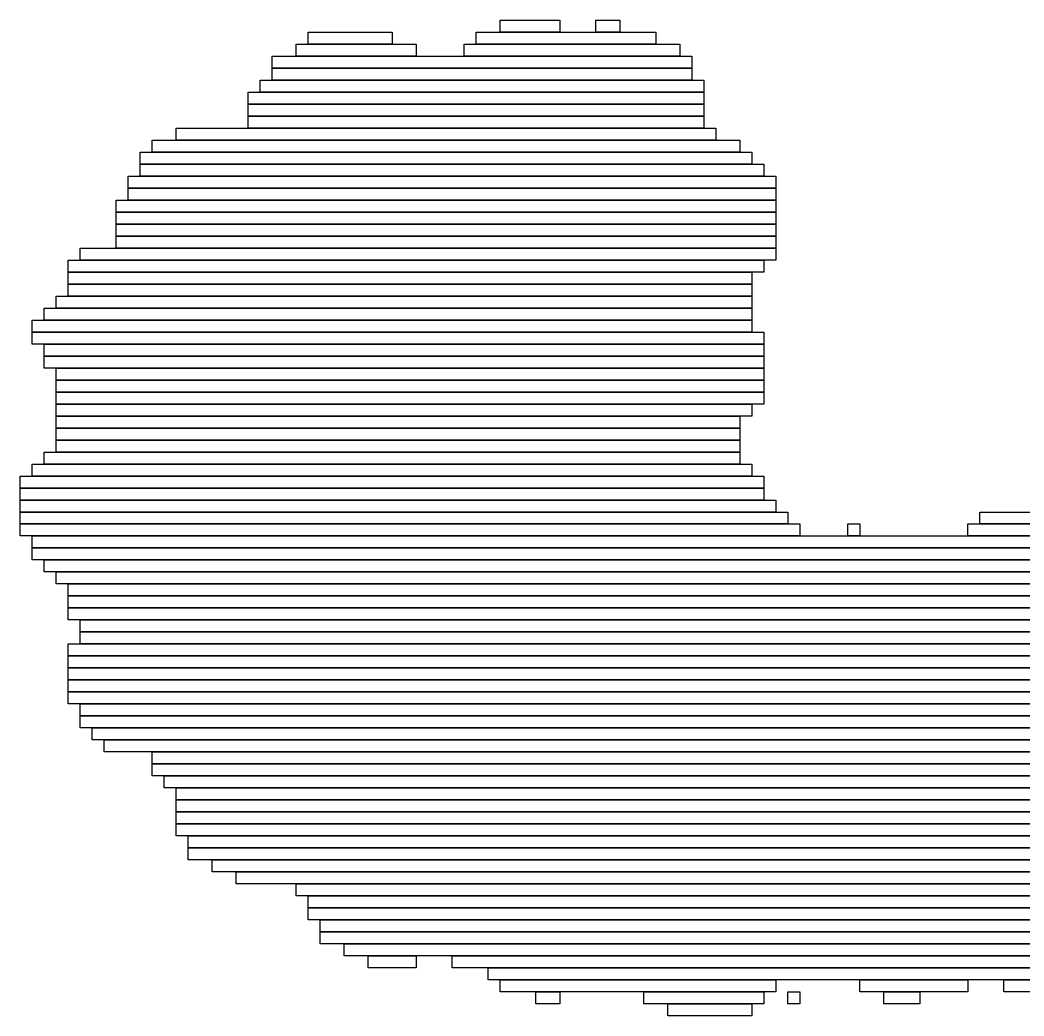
# Model space of a CAD drawing. Extents: x 397 to 647, y 411 to 633.
# Drawn here: x 397 to 480.7, y 412 to 495 of the extents above; entities that cross this region are included whole.
import ezdxf

# ---------------------------------------------------------------- set-up
doc = ezdxf.new("R2010")
doc.units = 0

msp = doc.modelspace()

# ---------------------------------------------------------------- linework, layer by layer
for p, q in [((437, 495), (442, 495)), ((437, 494), (437, 495)), ((442, 495), (442, 494)), ((445, 495), (447, 495)), ((445, 494), (445, 495)), ((447, 495), (447, 494)), ((421, 494), (428, 494)), ((421, 493), (421, 494)), ((428, 494), (428, 493)), ((435, 494), (450, 494)), ((435, 493), (435, 494)), ((442, 494), (437, 494)), ((447, 494), (445, 494)), ((450, 494), (450, 493)), ((420, 493), (430, 493)), ((420, 492), (420, 493)), ((428, 493), (421, 493)), ((430, 493), (430, 492)), ((434, 493), (452, 493)), ((434, 492), (434, 493)), ((450, 493), (435, 493)), ((452, 493), (452, 492)), ((418, 492), (453, 492)), ((418, 491), (418, 492)), ((430, 492), (420, 492)), ((452, 492), (434, 492)), ((453, 492), (453, 491)), ((453, 491), (418, 491)), ((418, 491), (453, 491)), ((418, 490), (418, 491)), ((453, 491), (453, 490)), ((417, 490), (454, 490)), ((417, 489), (417, 490)), ((453, 490), (418, 490)), ((454, 490), (454, 489)), ((416, 489), (454, 489)), ((416, 488), (416, 489)), ((454, 489), (417, 489)), ((454, 489), (454, 488)), ((454, 488), (416, 488)), ((416, 488), (454, 488)), ((416, 487), (416, 488)), ((454, 488), (454, 487)), ((454, 487), (416, 487)), ((416, 487), (454, 487)), ((416, 486), (416, 487)), ((454, 487), (454, 486)), ((410, 486), (455, 486)), ((410, 485), (410, 486)), ((454, 486), (416, 486)), ((455, 486), (455, 485)), ((408, 485), (457, 485)), ((408, 484), (408, 485)), ((455, 485), (410, 485)), ((457, 485), (457, 484)), ((407, 484), (458, 484)), ((407, 483), (407, 484)), ((457, 484), (408, 484)), ((458, 484), (458, 483)), ((458, 483), (407, 483)), ((407, 483), (459, 483)), ((407, 482), (407, 483)), ((459, 483), (459, 482)), ((406, 482), (460, 482)), ((406, 481), (406, 482)), ((459, 482), (407, 482)), ((460, 482), (460, 481)), ((460, 481), (406, 481)), ((406, 481), (460, 481)), ((406, 480), (406, 481)), ((460, 481), (460, 480)), ((405, 480), (460, 480)), ((405, 479), (405, 480)), ((460, 480), (406, 480)), ((460, 480), (460, 479)), ((460, 479), (405, 479)), ((405, 479), (460, 479)), ((405, 478), (405, 479)), ((460, 479), (460, 478)), ((460, 478), (405, 478)), ((405, 478), (460, 478)), ((405, 477), (405, 478)), ((460, 478), (460, 477)), ((460, 477), (405, 477)), ((405, 477), (460, 477)), ((405, 476), (405, 477)), ((460, 477), (460, 476)), ((402, 476), (460, 476)), ((402, 475), (402, 476)), ((460, 476), (405, 476)), ((460, 476), (460, 475)), ((401, 475), (459, 475)), ((401, 474), (401, 475)), ((460, 475), (402, 475)), ((459, 475), (459, 474)), ((459, 474), (401, 474)), ((401, 474), (458, 474)), ((401, 473), (401, 474)), ((458, 474), (458, 473)), ((458, 473), (401, 473)), ((401, 473), (458, 473)), ((401, 472), (401, 473)), ((458, 473), (458, 472)), ((400, 472), (458, 472)), ((400, 471), (400, 472)), ((458, 472), (401, 472)), ((458, 472), (458, 471)), ((399, 471), (458, 471)), ((399, 470), (399, 471)), ((458, 471), (400, 471)), ((458, 471), (458, 470)), ((398, 470), (458, 470)), ((398, 469), (398, 470)), ((458, 470), (399, 470)), ((458, 470), (458, 469)), ((458, 469), (398, 469)), ((398, 469), (459, 469)), ((398, 468), (398, 469)), ((459, 469), (459, 468)), ((459, 468), (398, 468)), ((399, 468), (459, 468)), ((399, 467), (399, 468)), ((459, 468), (459, 467)), ((459, 467), (399, 467)), ((399, 467), (459, 467)), ((399, 466), (399, 467)), ((459, 467), (459, 466)), ((459, 466), (399, 466)), ((400, 466), (459, 466)), ((400, 465), (400, 466)), ((459, 466), (459, 465)), ((459, 465), (400, 465)), ((400, 465), (459, 465)), ((400, 464), (400, 465)), ((459, 465), (459, 464)), ((459, 464), (400, 464)), ((400, 464), (459, 464)), ((400, 463), (400, 464)), ((459, 464), (459, 463)), ((459, 463), (400, 463)), ((400, 463), (458, 463)), ((400, 462), (400, 463)), ((458, 463), (458, 462)), ((458, 462), (400, 462)), ((400, 462), (457, 462)), ((400, 461), (400, 462)), ((457, 462), (457, 461)), ((457, 461), (400, 461)), ((400, 461), (457, 461)), ((400, 460), (400, 461)), ((457, 461), (457, 460)), ((457, 460), (400, 460)), ((400, 460), (457, 460)), ((400, 459), (400, 460)), ((457, 460), (457, 459)), ((399, 459), (457, 459)), ((399, 458), (399, 459)), ((457, 459), (400, 459)), ((457, 459), (457, 458)), ((398, 458), (458, 458)), ((398, 457), (398, 458)), ((457, 458), (399, 458)), ((458, 458), (458, 457)), ((397, 457), (459, 457)), ((397, 456), (397, 457)), ((458, 457), (398, 457)), ((459, 457), (459, 456)), ((459, 456), (397, 456)), ((397, 456), (459, 456)), ((397, 455), (397, 456)), ((459, 456), (459, 455)), ((459, 455), (397, 455)), ((397, 455), (460, 455)), ((397, 454), (397, 455)), ((460, 455), (460, 454)), ((460, 454), (397, 454)), ((397, 454), (461, 454)), ((397, 453), (397, 454)), ((461, 454), (461, 453)), ((477, 454), (592, 454)), ((477, 453), (477, 454)), ((461, 453), (397, 453)), ((397, 453), (462, 453)), ((397, 452), (397, 453)), ((462, 453), (462, 452)), ((466, 453), (467, 453)), ((466, 452), (466, 453)), ((467, 453), (467, 452)), ((476, 453), (592, 453)), ((476, 452), (476, 453)), ((592, 453), (477, 453)), ((462, 452), (397, 452)), ((398, 452), (591, 452)), ((398, 451), (398, 452)), ((467, 452), (466, 452)), ((592, 452), (476, 452)), ((591, 451), (398, 451)), ((398, 451), (590, 451)), ((398, 450), (398, 451)), ((590, 450), (398, 450)), ((399, 450), (586, 450)), ((399, 449), (399, 450)), ((586, 449), (399, 449)), ((400, 449), (586, 449)), ((400, 448), (400, 449)), ((586, 448), (400, 448)), ((401, 448), (585, 448)), ((401, 447), (401, 448)), ((585, 447), (401, 447)), ((401, 447), (585, 447)), ((401, 446), (401, 447)), ((585, 446), (401, 446)), ((401, 446), (584, 446)), ((401, 445), (401, 446)), ((584, 445), (401, 445)), ((402, 445), (584, 445)), ((402, 444), (402, 445)), ((584, 444), (402, 444)), ((402, 444), (583, 444)), ((402, 443), (402, 444)), ((401, 443), (581, 443)), ((401, 442), (401, 443)), ((583, 443), (402, 443)), ((581, 442), (401, 442)), ((401, 442), (578, 442)), ((401, 441), (401, 442)), ((578, 441), (401, 441)), ((401, 441), (588, 441)), ((401, 440), (401, 441)), ((588, 440), (401, 440)), ((401, 440), (589, 440)), ((401, 439), (401, 440)), ((589, 439), (401, 439)), ((401, 439), (590, 439)), ((401, 438), (401, 439)), ((590, 438), (401, 438)), ((402, 438), (599, 438)), ((402, 437), (402, 438)), ((599, 437), (402, 437)), ((402, 437), (600, 437)), ((402, 436), (402, 437)), ((600, 436), (402, 436)), ((403, 436), (601, 436)), ((403, 435), (403, 436)), ((601, 435), (403, 435)), ((404, 435), (603, 435)), ((404, 434), (404, 435)), ((603, 434), (404, 434)), ((408, 434), (605, 434)), ((408, 433), (408, 434)), ((605, 433), (408, 433)), ((408, 433), (606, 433)), ((408, 432), (408, 433)), ((606, 432), (408, 432)), ((409, 432), (607, 432)), ((409, 431), (409, 432)), ((607, 431), (409, 431)), ((410, 431), (607, 431)), ((410, 430), (410, 431)), ((607, 430), (410, 430)), ((410, 430), (608, 430)), ((410, 429), (410, 430)), ((608, 429), (410, 429)), ((410, 429), (608, 429)), ((410, 428), (410, 429)), ((608, 428), (410, 428)), ((410, 428), (608, 428)), ((410, 427), (410, 428)), ((608, 427), (410, 427)), ((411, 427), (608, 427)), ((411, 426), (411, 427)), ((608, 426), (411, 426)), ((411, 426), (608, 426)), ((411, 425), (411, 426)), ((608, 425), (411, 425)), ((413, 425), (608, 425)), ((413, 424), (413, 425)), ((608, 424), (413, 424)), ((415, 424), (505, 424)), ((415, 423), (415, 424)), ((505, 423), (415, 423)), ((420, 423), (504, 423)), ((420, 422), (420, 423)), ((504, 422), (420, 422)), ((421, 422), (501, 422)), ((421, 421), (421, 422)), ((501, 421), (421, 421)), ((421, 421), (500, 421)), ((421, 420), (421, 421)), ((500, 420), (421, 420)), ((422, 420), (500, 420)), ((422, 419), (422, 420)), ((500, 419), (422, 419)), ((422, 419), (498, 419)), ((422, 418), (422, 419)), ((498, 418), (422, 418)), ((424, 418), (490, 418)), ((424, 417), (424, 418)), ((490, 417), (424, 417)), ((426, 417), (430, 417)), ((426, 416), (426, 417)), ((430, 417), (430, 416)), ((433, 417), (487, 417)), ((433, 416), (433, 417)), ((430, 416), (426, 416)), ((487, 416), (433, 416)), ((436, 416), (486, 416)), ((436, 415), (436, 416)), ((486, 415), (436, 415)), ((437, 415), (460, 415)), ((437, 414), (437, 415)), ((460, 415), (460, 414)), ((467, 415), (476, 415)), ((467, 414), (467, 415)), ((476, 415), (476, 414)), ((479, 415), (485, 415)), ((479, 414), (479, 415)), ((460, 414), (437, 414)), ((440, 414), (442, 414)), ((440, 413), (440, 414)), ((442, 414), (442, 413)), ((449, 414), (459, 414)), ((449, 413), (449, 414)), ((459, 414), (459, 413)), ((461, 414), (462, 414)), ((461, 413), (461, 414)), ((462, 414), (462, 413)), ((476, 414), (467, 414)), ((469, 414), (472, 414)), ((469, 413), (469, 414)), ((472, 414), (472, 413)), ((485, 414), (479, 414)), ((442, 413), (440, 413)), ((459, 413), (449, 413)), ((451, 413), (458, 413)), ((451, 412), (451, 413)), ((458, 413), (458, 412)), ((462, 413), (461, 413)), ((472, 413), (469, 413)), ((458, 412), (451, 412))]:
    msp.add_line(p, q)

doc.saveas('drawing.dxf')
